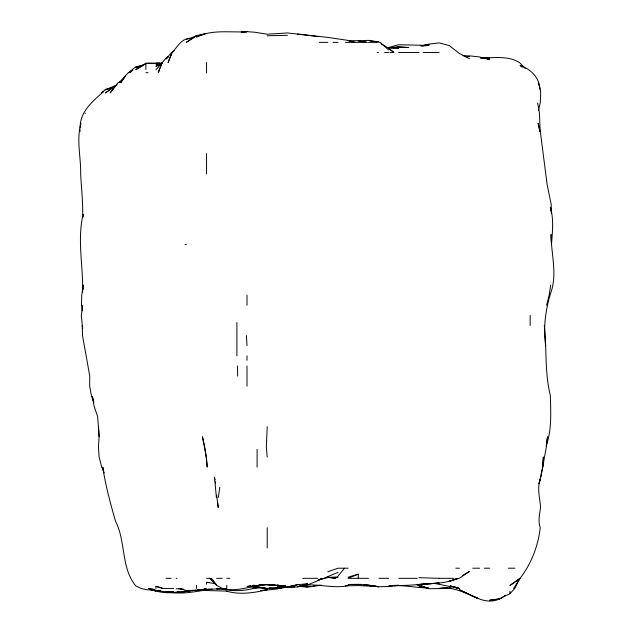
<?xml version="1.0" encoding="UTF-8"?>
<svg xmlns="http://www.w3.org/2000/svg" width="633" height="633" viewBox="0 0 633 633"><rect width="100%" height="100%" fill="white"/><g stroke="black" fill="none" stroke-linecap="round" stroke-linejoin="round"><path stroke-width="0.95" d="M83.097 217.024L83.105 214.27C77.004 240.144 83.398 266.311 82.599 292.406M267.221 426.634L266.335 446.858L267.221 456.971M79.995 131.529L80.098 129.686M80.201 127.85C79.56 111.748 93.075 101.003 103.828 91.342M83.01 289.653L83.311 285.056L81.72 295.168L81.483 305.28L82.322 310.795M93.407 399.969L92.323 396.29L94.127 406.402L97.64 416.522L99.12 436.746L98.439 446.858L99.144 456.971L101.699 467.083L104.303 472.922M540.867 477.195L542.695 467.083L543.383 456.971L542.687 467.083L539.079 483.754M551.628 242.763C552.506 230.942 553.804 218.796 550.37 207.236L551.43 213.392M550.726 285.056L549.175 295.168L546.588 305.28M82.709 305.28L81.309 315.392L82.583 328.266M218.361 497.419L219.77 487.307M546.588 442.261L547.537 436.746L546.374 446.858L542.687 467.083M80.945 123.253C76.189 139.917 81 156.944 80.66 173.814C81.364 188.23 83.105 202.592 82.646 217.024M538.438 110.379L540.258 102.862L540.701 92.916L540.258 89.111L538.232 82.804M539.079 483.691L540.258 479.181C536.855 488.541 539.965 498.084 540.566 507.531C539.633 514.352 537.868 520.896 540.234 527.756C538.192 546.01 531.237 563.694 520.12 578.317M546.073 445.941C551.984 429.831 550.702 412.352 550.37 395.538C544.586 372.71 546.904 348.807 544.333 325.504M172.057 52.468L168.061 62.58L172.192 52.468C177.137 47.459 181.355 38.202 189.995 38.597M519.748 578.317L514.811 588.429L509.921 593.73L499.809 598.541M513.648 588.429L520.033 578.317L509.921 585.541L520.033 578.42M115.53 85.811L110.174 92.916L117.944 82.804L120.507 81.657M338.006 576.149L344.518 568.205M155.979 69.757L166.091 58.125L168.386 56.424M118.806 82.804L125.643 75.833L120.689 82.804L125.643 75.541L128.285 72.692L131.609 71.505M132.574 70.223L128.594 72.692L135.755 66.805L143.113 65.262M168.18 57.136L166.091 58.885L171.685 52.468L174.7 50.537M500.964 598.541L505.443 595.083M103.116 91.864L101.589 92.916L105.418 89.419L110.933 88.027M129.172 72.692L132.827 70.223M196.428 35.575L186.316 42.356L196.428 36.073L196.428 35.575L205.622 33.596M142.496 65.8L135.755 69.67L145.867 63.292L157.823 63.3M144.182 64.835L145.867 63.862L135.755 67.699L142.188 65.785M462.731 575.342L469.472 571.464L459.36 578.285L449.248 581.3L457.722 578.317C445.537 583.99 431.967 583.278 418.904 584.433L439.136 583.072L408.791 585.28L394.082 585.715C405.405 585.145 416.704 587.986 428.098 587.828L418.904 587.163L428.098 587.859L418.904 585.667L424.426 586.759L419.829 585.209M161.945 63.435L155.979 66.433L162.744 63.347M117.137 84.64L105.418 92.916L115.53 85.55L105.418 89.854L109.098 88.77M327.894 576.568L338.006 572.374M358.231 578.317L358.231 574.155L348.118 578.317L368.343 578.317M128.594 72.692L130.382 72.02M204.704 34.055L196.428 36.999C212.087 29.245 230.143 32.726 246.997 31.705L241.133 32.243L246.997 31.65L254.964 32.243L267.221 34.214L287.445 32.963L327.894 37.41L348.118 40.401L354.607 42.356L348.118 40.678L358.231 40.71L367.005 42.356L345.483 42.356M327.894 571.741L338.006 568.205L348.118 568.205M294.796 586.783L287.445 586.965L277.333 585.066L287.445 586.902L297.557 584.694L307.67 583.729C296.094 590.075 283.141 585.834 270.892 584.552M186.316 39.333L196.428 36.073M289.281 586.514L274.92 588.429L281.012 587.709M348.118 577.193L358.231 574.155M257.109 587.353C245.05 591.301 231.947 591.728 219.691 588.429L221.455 588.611M307.67 583.729L297.557 586.641C314.277 581.719 331.257 589.426 348.118 585.588L345.365 585.636M162.562 63.11L155.979 64.954L162.111 63.442M388.567 47.53L398.679 44.737L429.024 45.426L423.501 45.9M290.199 586.498L277.333 588.31L269.057 587.812M421.665 46.011L429.024 44.073L439.136 42.902L449.248 45.521L459.36 53.433L469.472 58.711M318.731 579.709L327.894 577.605L338.006 577.177L327.894 577.328L335.846 578.317L327.894 577.312M280.277 588.429L285.649 587.202M326.098 577.296L327.894 576.885L317.782 580.39L321.912 578.317L317.782 580.785L307.67 584.884L305.834 584.947M287.445 586.997L297.557 584.694M422.583 45.924L429.024 44.492L420.747 45.964M321.461 585.114L307.67 587.131L299.393 586.435M160.03 62.58L155.979 63.355L157.823 63.474M250.668 585.81L246.997 586.49L267.221 584.473L258.944 585.066M252.512 585.478L254.347 585.137M317.782 585.501L319.618 585.224M201.951 589.687C185.952 590.644 168.829 595.811 153.36 590.185M203.786 589.378L205.622 589.062M257.109 587.717L253.176 588.057M393.164 47.736L395.008 47.435M396.844 47.143L408.791 47.522L398.679 46.763L388.567 47.855L398.679 48.053L398.679 46.763M279.169 587.772L267.221 588.429L250.668 586.625M260.78 590.621L267.221 589.671C253.96 592.876 240.168 595.028 226.772 591.222M302.155 586.451L310.431 586.49M313.185 586.111L315.02 585.857M297.557 586.72L300.311 586.34M499.809 598.905L489.697 600.234L499.809 598.81C485.448 605.67 472.06 595.099 459.36 589.742L478.319 598.541C465.951 593.438 452.951 586.063 439.136 588.429L448.322 587.764M212.063 589.038C197.749 591.087 183.364 594.688 168.853 592.132M260.78 590.692L277.333 588.983M189.995 590.945C176.053 593.35 161.858 592.243 148.272 588.429L154.056 589.291M191.831 590.716L195.51 590.257M198.271 589.932L201.025 589.608M203.786 589.291L206.54 588.967M191.831 590.439L193.674 590.257M464.875 56.266L469.472 55.839L479.585 56.954L489.697 59.676L487.853 59.415M203.786 589.165L205.622 589.014M282.848 587.266L284.684 587.107M207.466 589.173L209.301 589.03M177.121 591.681L178.965 591.538M184.48 591.111L186.316 590.969M253.176 588.199L264.459 587.733M258.944 585.114L267.221 584.734L281.012 585.691M254.347 586.103L257.109 586C245.857 587.63 233.838 591.784 222.642 588.429L226.772 589.094L222.341 588.429L216.652 585.367L209.665 578.317L206.54 578.317M480.502 57.935C493.574 58.141 507.808 55.253 519.511 62.58M394.082 585.398L398.679 585.28L388.567 586.506L378.455 586.759L368.343 585.493L378.455 586.569L358.231 585.58L345.365 585.802M166.091 591.823L173.45 591.633M267.221 35.78L287.445 35.329M464.875 56.661L469.472 56.559L463.032 55.68M482.338 57.912L489.697 57.777L480.502 57.904M482.338 58.41L489.697 58.355L482.338 58.283M319.23 42.356L327.894 42.356M333.203 42.356L338.006 42.356M368.343 42.356L376.936 42.356M377.126 52.468L378.455 52.468M384.642 52.468L388.567 52.468M389.983 52.468L393.837 52.468L388.567 48.124L380.987 43.796M398.679 52.468L418.904 52.468M423.081 52.468L439.136 52.468M145.867 72.692L148.027 72.692M185.018 244.607L186.316 244.291M455.823 568.205L459.36 568.205M472.732 568.205L479.585 568.205M484.277 568.205L489.697 568.205M508.299 568.205L514.914 568.205M166.091 578.317L171.179 578.317M176.203 578.317L176.947 578.317M216.652 578.317L222.238 578.317M226.772 578.317L229.882 578.317M302.701 578.317L317.782 578.317M378.882 578.317L388.567 578.317M398.679 578.317L417.329 578.317M438.954 578.317L418.904 577.692M439.136 578.317L454.067 578.317M162.776 588.429L173.703 588.429M155.979 63.284L145.867 63.276L145.867 69.535M277.333 586.49L287.445 586.522M226.772 589.133L216.652 588.888L223.188 588.429L197.354 590.217L206.54 589.22L196.428 590.399L186.316 590.47L178.822 588.429L181.631 588.737M388.567 47.784L398.679 48.053M183.562 589.181L176.203 588.753M226.772 591.111L206.54 590.526L203.786 589.956M222.009 588.532L217.483 588.374M206.54 584.188L206.54 582.336L209.301 582.455M451.084 588.002L449.248 587.907L451.107 588.429L429.024 588.722L417.068 584.678L418.904 585.383M277.333 585.359L285.602 586.308L267.221 584.663L285.602 586.19M360.992 584.37L348.118 584.496L358.231 584.394L368.343 585.153L378.455 586.759L369.261 585.161M363.746 584.607L368.343 585.003M282.848 585.857L285.602 586.111M370.186 40.971L378.455 41.738M303.99 586.498L307.67 586.878M317.782 36.524L297.557 34.04M206.54 582.336L215.734 583.65M367.005 42.356L358.231 40.868L368.343 40.37L380.188 42.356L388.567 49.912M265.543 588.429L257.109 586.744L267.221 588.619M151.382 589.545L155.979 590.478L145.867 589.6L140.977 588.429L135.755 585.889C120.753 567.532 126.046 541.69 115.53 521.252C110.387 503.441 105.584 485.4 102.72 467.083L103.622 469.86M158.741 590.193L160.576 590.597M155.979 588.429L155.979 586.387L162.285 587.978M433.613 583.222L459.36 588.429L450.166 585.857L458.893 588.429L455.388 587.218M150.464 589.663L155.979 591.135L154.238 590.36M155.979 586.387L162.452 588.429M209.665 578.317L211.992 580.137M522.296 67.288L520.033 65.484C530.494 68.799 539.735 77.788 539.807 89.237M388.567 48.195L393.837 52.468M520.033 63.055L525.208 68.562M93.929 402.73L91.524 396.29L89.664 386.177L89.751 376.065L82.519 335.617L82.243 325.504L82.678 328.266M539.87 131.529L538.129 123.253L540.558 133.365L547.039 183.926L551.129 204.15L551.541 213.345M537.654 103.029L539.451 113.141L540.139 131.529M214.959 479.949L214.516 477.195L216.391 497.419M215.252 481.792L215.544 483.628M206.54 459.542L204.728 446.858L202.457 436.746L206.318 456.971L207.189 467.083L206.54 459.313M217.705 502.934L218.203 507.531L216.652 495.022M545.678 345.729C543.098 328.353 545.417 310.748 550.37 294.005C557.815 274.619 551.09 254.403 551.058 234.495L551.414 242.763M246.419 335.617L246.997 345.729M98.558 426.634L99.112 436.746M237.541 365.953L237.652 376.065M530.145 315.392L530.145 325.504M509.921 591.064L509.921 593.73M267.221 527.756L267.221 547.98M257.109 449.375L257.109 467.083M246.997 295.168L246.997 305.28M246.997 355.841L246.997 360.312M246.997 365.953L246.997 386.177M236.884 322.49L236.884 355.841M226.772 585.303L226.772 588.429M206.54 62.58L206.54 73.032M206.54 153.59L206.54 173.814M196.428 585.39L196.428 588.429M85.194 113.141L85.194 113.655M162.095 62.58L158.258 72.692L162.119 62.58M392.246 585.818L388.567 586.095L392.246 585.841M157.823 63.371L155.979 63.427L157.823 63.355M458.039 588.429L452.761 586.419L458.039 588.429M216.652 585.343L211.272 578.317L216.652 585.367"/></g></svg>
